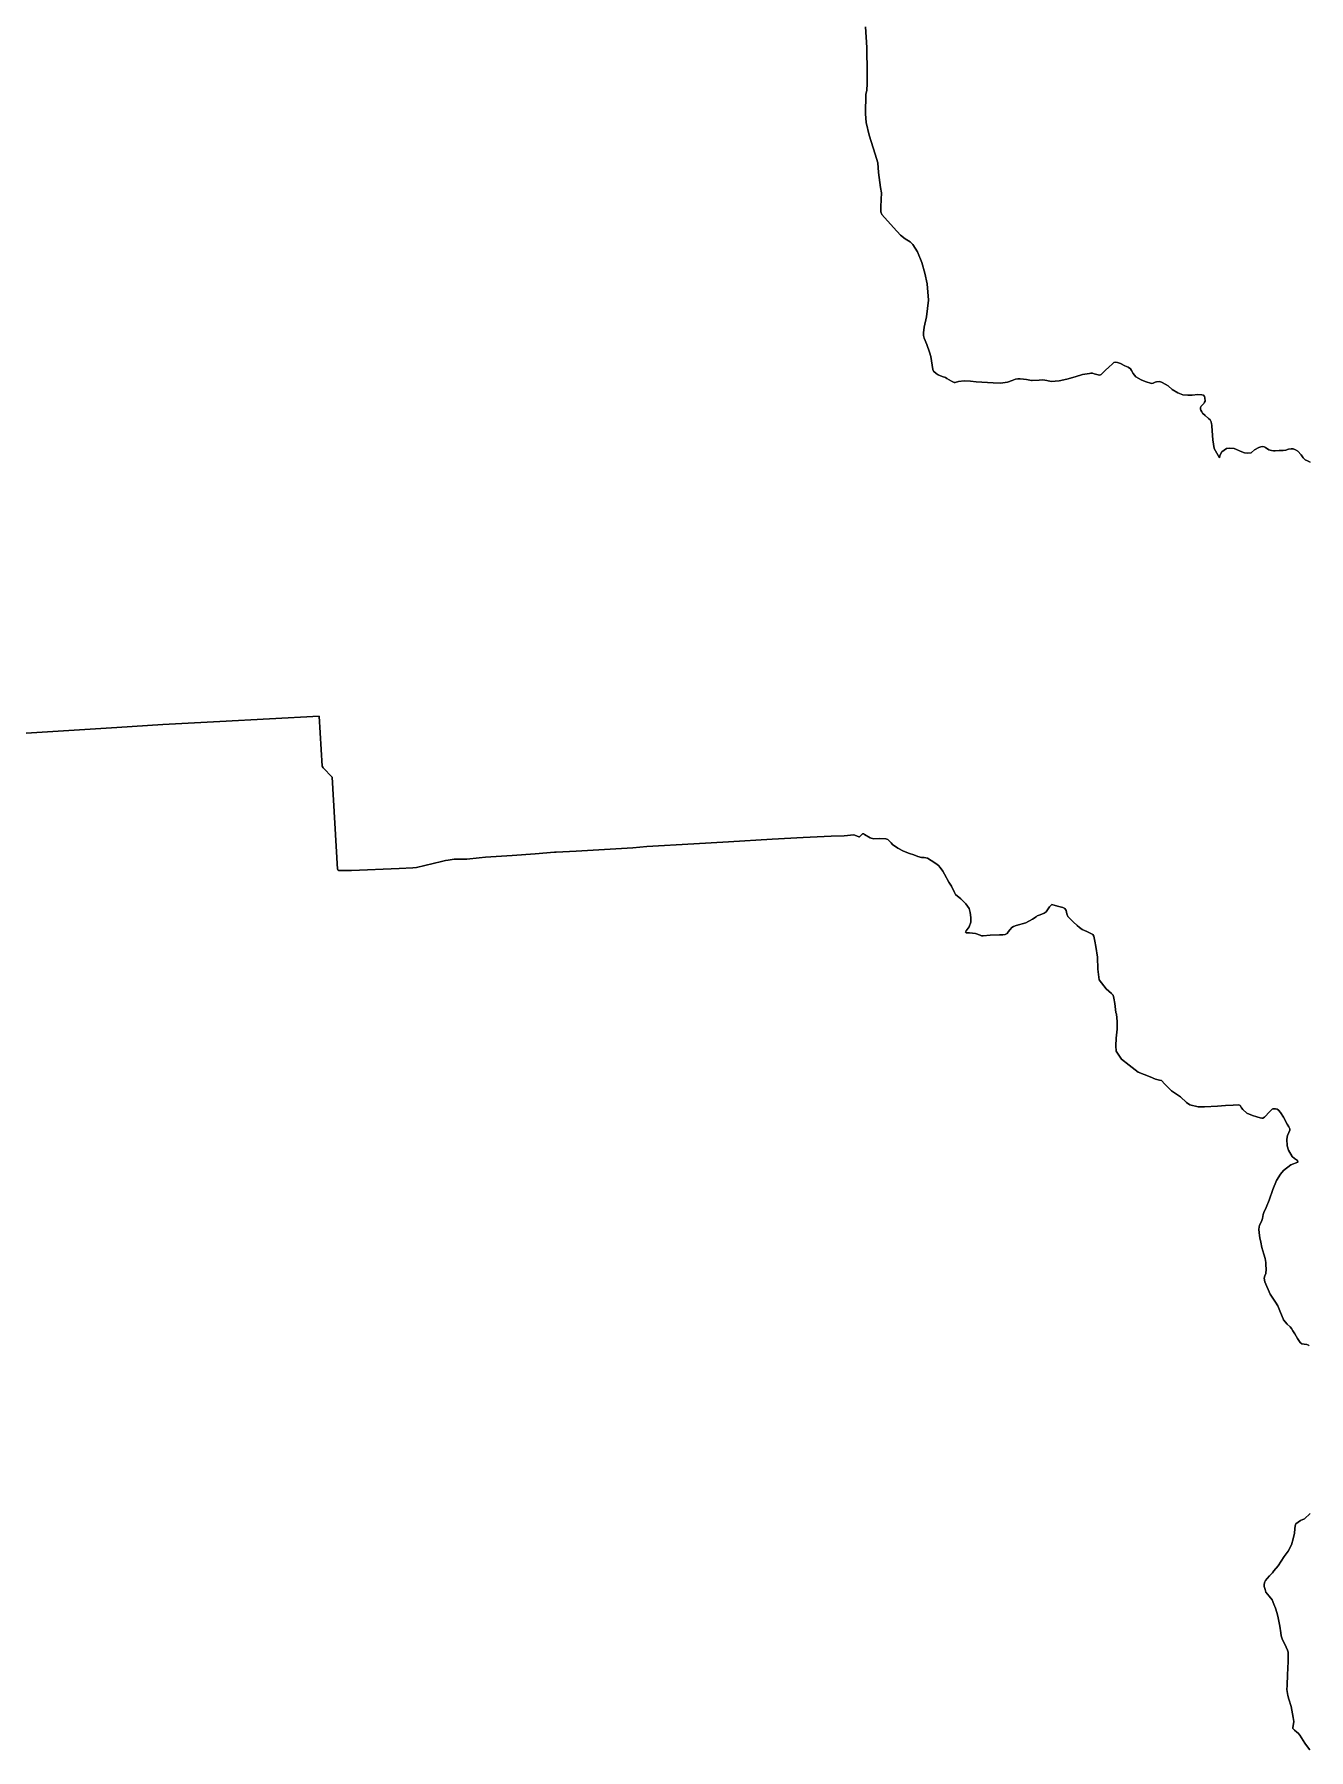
# Model space of a CAD drawing. Header units: millimetres. Extents: x 163919 to 195198, y 430116 to 478891.
# Drawn here: x 184625 to 189912, y 459120 to 466236 of the extents above; entities that cross this region are included whole.
import ezdxf

# ---------------------------------------------------------------- set-up
doc = ezdxf.new("R2010")
doc.units = ezdxf.units.MM
doc.layers.add('#SK03', color=2, linetype='Continuous')
doc.layers.add('#SK04', color=2, linetype='Continuous')

msp = doc.modelspace()

# ---------------------------------------------------------------- linework, layer by layer
at = {"layer": '#SK03', "ltscale": 10}
for points in [[(188073.1, 466266), (188079.3, 466180.9), (188080, 466075), (188079.6, 466031.8), (188078.8, 466002), (188075.1, 465987.6), (188072.9, 465906.3), (188076.2, 465869.5), (188088.8, 465816.7), (188113.9, 465738.2), (188123.9, 465702.6), (188127.2, 465662.3), (188135.1, 465600.1), (188138.9, 465578.5), (188137.9, 465550.5), (188137.1, 465519.9), (188136.2, 465499.1), (188140.7, 465487.6), (188190, 465433.7), (188218.2, 465401.7), (188237.7, 465387.8), (188258.1, 465375), (188269.1, 465364.3), (188288.5, 465333.8), (188306.5, 465288.3), (188318.9, 465244.7), (188329.5, 465201), (188334, 465132.8), (188326.9, 465064), (188317.1, 465021.1), (188313.6, 464996.9), (188314.3, 464985.8), (188316.6, 464975.2), (188327.9, 464949.3), (188339, 464917.1), (188343.7, 464898.7), (188352.4, 464845.6), (188355.1, 464838.4), (188366.4, 464828.8), (188374.1, 464822.7), (188390.7, 464816.5), (188405, 464811.9), (188410.8, 464808), (188429.8, 464797.1), (188441.4, 464791.7), (188445.8, 464791.8), (188458.6, 464795.8), (188482.6, 464798.7), (188509.3, 464796.4), (188532.2, 464793.7), (188578.6, 464791.7), (188603.3, 464789.2), (188633.3, 464788.7), (188661.9, 464793.1), (188681.6, 464799.2), (188695.1, 464804.9), (188705, 464806.6), (188714.9, 464806.6), (188729.1, 464805.6), (188740.9, 464804), (188754.2, 464800.8), (188761.9, 464800.2), (188764.3, 464799.8), (188793.6, 464801.5), (188808.9, 464802), (188824.9, 464799.6), (188843, 464795.5), (188875.9, 464798.1), (188908.7, 464805.1), (188942.7, 464814.7), (188973, 464824.3), (189002.4, 464828.4), (189008.4, 464829.7), (189015.4, 464829.5), (189021.6, 464827.3), (189037.8, 464822.9), (189044.8, 464821.6), (189051.2, 464823.9), (189056.5, 464830.3), (189069.4, 464842.7), (189083.2, 464855.5), (189097.9, 464868.7), (189102.8, 464873.8), (189109, 464875.5), (189118.6, 464874), (189130.6, 464870.2), (189148.7, 464860.8), (189162.1, 464854.6), (189171.9, 464848.4), (189177.1, 464840.6), (189183.3, 464828.4), (189194.8, 464814.3), (189216.8, 464801.9), (189233.2, 464795.5), (189259, 464787), (189266, 464787.9), (189275.2, 464792.8), (189280.1, 464794.5), (189293.9, 464794.7), (189304.4, 464790.8), (189329, 464777.3), (189345.7, 464762), (189368.7, 464748.6), (189383, 464742.7), (189390.1, 464740), (189410.4, 464738.9), (189427.9, 464738.6), (189451.6, 464740.9), (189467.9, 464740.4), (189475, 464739.1), (189479.9, 464733.7), (189480.9, 464728.1), (189482, 464714.2), (189479.8, 464709), (189476.2, 464704.8), (189465.8, 464692.5), (189462.8, 464687.2), (189462.6, 464679.7), (189464.5, 464675.8), (189468.1, 464669.1), (189471.6, 464663.9), (189481.6, 464654.1), (189496.6, 464642.4), (189502.5, 464636.1), (189507.3, 464628), (189508.5, 464620.2), (189509.6, 464613.8), (189509.4, 464610.7), (189509.8, 464609.5), (189513.7, 464553.5), (189519.7, 464517.9), (189541.5, 464479.1), (189542.9, 464487.1), (189545.8, 464494.6), (189551.9, 464504.3), (189570.8, 464517.7), (189582.7, 464518.9), (189602.1, 464518), (189634.5, 464503.1), (189645, 464499.6), (189658.7, 464498.6), (189673.2, 464499.6), (189674.6, 464500.2), (189687.3, 464511.9), (189704.5, 464521.2), (189712.8, 464523.9), (189720.8, 464525.6), (189726.6, 464524.7), (189732.6, 464521.5), (189745.8, 464512.3), (189757.5, 464508.6), (189766.1, 464508), (189771.9, 464508), (189789.3, 464508.5), (189796.9, 464508.8), (189806.4, 464508.6), (189816.2, 464511), (189827.9, 464514.1), (189838.5, 464515.7), (189846.7, 464515.6), (189857.2, 464512.1), (189867.1, 464506.1), (189880.4, 464491), (189889, 464478.7), (189896.6, 464469.8), (189906.6, 464465.8), (189918.4, 464460.5)], [(189913.8, 460795.5), (189910.6, 460798.5), (189904.6, 460800.7), (189892.3, 460801.6), (189883.2, 460803.4), (189875.6, 460808.9), (189865.3, 460825.8), (189854.3, 460845.4), (189846.5, 460857.8), (189840.5, 460867), (189834.5, 460873.6), (189822, 460885.7), (189807.7, 460903.2), (189805.6, 460907.7), (189795.2, 460933.3), (189783.3, 460960.9), (189773.5, 460976.9), (189751.4, 461009.3), (189729.5, 461060.8), (189727.3, 461076.7), (189729.8, 461086.4), (189733.5, 461095.6), (189735.7, 461113.8), (189734.3, 461130.7), (189734, 461140.8), (189730.8, 461157.8), (189725.1, 461175.6), (189717.3, 461203), (189713.2, 461224.9), (189709.4, 461243), (189706.3, 461263.9), (189705.4, 461279.2), (189707.5, 461296.5), (189715.3, 461310.5), (189720.3, 461324.1), (189723.2, 461339.6), (189726.1, 461348.5), (189735.6, 461369.4), (189747.5, 461400.1), (189762.4, 461444.3), (189777.5, 461480.6), (189794.9, 461507.4), (189807, 461522.5), (189837.7, 461546.4), (189866.1, 461557.7), (189865.4, 461563.5), (189852.1, 461573), (189842.6, 461581.2), (189827.3, 461607.5), (189822.1, 461625.3), (189820.8, 461652.5), (189823.5, 461667.6), (189828.9, 461680.5), (189832.9, 461690), (189833.4, 461695.6), (189828.9, 461703.8), (189822.2, 461714.2), (189807, 461744.5), (189795.2, 461763.5), (189786.9, 461773.3), (189780.4, 461776.5), (189773.7, 461777.8), (189770.1, 461778.2), (189763.2, 461778), (189759.6, 461776.9), (189756, 461773.5), (189745.8, 461762.8), (189732.5, 461748.2), (189728.1, 461743.5), (189721.8, 461740.2), (189717.4, 461740.1), (189710, 461741.5), (189696.5, 461744.9), (189679, 461750.7), (189655.5, 461760.8), (189638.5, 461776.3), (189633.2, 461783.2), (189627.5, 461791.6), (189621.8, 461795), (189598, 461793.3), (189566.1, 461791.8), (189533.5, 461789.6), (189478.8, 461786.7), (189464, 461786.4), (189453.2, 461786.2), (189417.9, 461794.4), (189405.1, 461804.3), (189379.2, 461827.9), (189343, 461853.3), (189314.6, 461880.6), (189301, 461895.8), (189293.4, 461897.2), (189276.1, 461901.1), (189254.4, 461911.6), (189204.2, 461930.6), (189166.9, 461959), (189135, 461985.1), (189115.5, 462013.4), (189113.5, 462017.9), (189111.1, 462039.5), (189112.6, 462071.7), (189117.7, 462109.1), (189116.8, 462140.6), (189113.8, 462170.5), (189111.7, 462178), (189106.9, 462214.8), (189104, 462238), (189100.9, 462250.3), (189093.3, 462256.9), (189071.3, 462275.7), (189042.5, 462313.7), (189036.7, 462358.1), (189035.2, 462407.7), (189029, 462451.1), (189024.5, 462473.7), (189020.7, 462494.7), (189016, 462502.2), (188991.6, 462514.1), (188972.6, 462522.7), (188960.4, 462530.2), (188951, 462538.2), (188935, 462554.6), (188912.9, 462576.6), (188908.5, 462587.2), (188905.3, 462601.3), (188900.6, 462608.9), (188891.1, 462613.1), (188869, 462619.1), (188846, 462626.3), (188836.1, 462616.9), (188828.7, 462603.6), (188822.3, 462594.9), (188814.5, 462589.8), (188797.8, 462583.1), (188793.7, 462582.4), (188785.4, 462579.4), (188781.4, 462575.5), (188766.6, 462565.1), (188738.6, 462550.4), (188698.5, 462539.4), (188686.8, 462535.1), (188680.8, 462531), (188673.3, 462522.9), (188665.6, 462512.9), (188663.8, 462509.2), (188660.5, 462505.9), (188652.3, 462501.6), (188642.9, 462500.4), (188629.3, 462500.2), (188590.8, 462498.2), (188561.8, 462496), (188554.8, 462496), (188548.5, 462498.1), (188529.8, 462505.5), (188504.2, 462507.8), (188490.2, 462508.3), (188488.6, 462511.1), (188491.4, 462516.8), (188503, 462533.7), (188509.6, 462552.1), (188510.1, 462571.7), (188507.8, 462592.9), (188503.2, 462609.5), (188489.1, 462628.1), (188468.2, 462650), (188446, 462666.9), (188442.2, 462676.2), (188429.3, 462701.5), (188419.3, 462718.9), (188400.8, 462752.4), (188393.5, 462764), (188383.5, 462779.5), (188376.5, 462788.2), (188365.1, 462796.6), (188344.9, 462808.9), (188330.6, 462818), (188316.6, 462820.9), (188305.6, 462821.4), (188290.9, 462825.5), (188273.8, 462831.9), (188255.5, 462837.3), (188231.4, 462847.1), (188207.9, 462859.4), (188185.6, 462875.1), (188179.5, 462881.3), (188172.8, 462888.6), (188165.3, 462896), (188157.1, 462898.7), (188130.2, 462900.3), (188106.7, 462898.1), (188093, 462902.4), (188069.7, 462916.9), (188065.6, 462919.2), (188061.3, 462918.6), (188051.9, 462910.9), (188048.8, 462906.9), (188046.2, 462906.4), (188036.4, 462910.3), (188025, 462914.7), (187984.3, 462910.8), (187930.8, 462908.9), (187814.6, 462904.2), (187685.9, 462897.6), (187505.2, 462885.8), (187361.1, 462877.8), (187165.9, 462866.8), (187108.1, 462861.4), (186873.2, 462847), (186790.3, 462842.6), (186783.2, 462842.7), (186702.3, 462836.7), (186607.1, 462828.9), (186497.3, 462822), (186470.9, 462819.4), (186419, 462813.6), (186366.2, 462813.8), (186341.8, 462809.7), (186330.8, 462808.1), (186313.9, 462804.3), (186210, 462780.1), (186195.5, 462778), (186138.2, 462775.7), (185940.7, 462767.2), (185887.8, 462767.4), (185884.4, 462769.5), (185882.4, 462773.1), (185860.9, 463154), (185822.9, 463192.6), (185819.3, 463199.3), (185807.2, 463407.8), (185394.5, 463384.9), (185158, 463372.2), (184967.6, 463360.5), (184478.8, 463329.7)], [(189917, 459120.2), (189902.8, 459137.7), (189895.3, 459146.6), (189874.9, 459180.2), (189867.4, 459188.3), (189862.8, 459192.7), (189852.6, 459200.9), (189846, 459208), (189845.2, 459211.7), (189847.9, 459219.4), (189849.6, 459236.7), (189847.7, 459253.7), (189839.3, 459299.7), (189829.3, 459329.1), (189825.3, 459344.7), (189821.4, 459369.4), (189821.9, 459386.1), (189823.7, 459432), (189825.6, 459456.8), (189826.1, 459487.1), (189826, 459524.4), (189823.6, 459533.5), (189818.6, 459546), (189801.5, 459579.5), (189796.8, 459592.8), (189796.3, 459605.5), (189791.6, 459632.6), (189783.4, 459674.5), (189778.9, 459689.6), (189773.6, 459707.8), (189767.3, 459724.1), (189759.9, 459741.6), (189747.5, 459756.4), (189734.5, 459773.5), (189731.3, 459784.3), (189726.8, 459796.4), (189727, 459802.6), (189727, 459807.2), (189729.8, 459815.8), (189732.8, 459821.7), (189739.6, 459830.9), (189749.4, 459841), (189761.1, 459854.2), (189767.3, 459861.6), (189784.5, 459882.6), (189809.4, 459922), (189826, 459944.1), (189840.5, 459969.3), (189847.9, 459994.6), (189853.4, 460018.9), (189854.3, 460036.4), (189855.3, 460048.1), (189858.6, 460056.7), (189877.7, 460070.2), (189894.9, 460078.2), (189918.3, 460099.4)]]:
    msp.add_lwpolyline(points, dxfattribs=at)
at = {"layer": '#SK04'}
for points in [[(189918.4, 464460.5), (189906.6, 464465.8), (189896.6, 464469.8), (189889, 464478.7), (189880.4, 464491), (189867.1, 464506.1), (189857.2, 464512.1), (189846.7, 464515.6), (189838.5, 464515.7), (189827.9, 464514.1), (189816.2, 464511), (189806.4, 464508.6), (189796.9, 464508.8), (189789.3, 464508.5), (189771.9, 464508), (189766.1, 464508), (189757.5, 464508.6), (189745.8, 464512.3), (189732.6, 464521.5), (189726.6, 464524.7), (189720.8, 464525.6), (189712.8, 464523.9), (189704.5, 464521.2), (189687.3, 464511.9), (189674.6, 464500.2), (189673.2, 464499.6), (189658.7, 464498.6), (189645, 464499.6), (189634.5, 464503.1), (189602.1, 464518), (189582.7, 464518.9), (189570.8, 464517.7), (189551.9, 464504.3), (189545.8, 464494.6), (189542.9, 464487.1), (189541.5, 464479.1), (189519.7, 464517.9), (189513.7, 464553.5), (189509.8, 464609.5), (189509.4, 464610.7), (189509.6, 464613.8), (189508.5, 464620.2), (189507.3, 464628), (189502.5, 464636.1), (189496.6, 464642.4), (189481.6, 464654.1), (189471.6, 464663.9), (189468.1, 464669.1), (189464.5, 464675.8), (189462.6, 464679.7), (189462.8, 464687.2), (189465.8, 464692.5), (189476.2, 464704.8), (189479.8, 464709), (189482, 464714.2), (189480.9, 464728.1), (189479.9, 464733.7), (189475, 464739.1), (189467.9, 464740.4), (189451.6, 464740.9), (189427.9, 464738.6), (189410.4, 464738.9), (189390.1, 464740), (189383, 464742.7), (189368.7, 464748.6), (189345.7, 464762), (189329, 464777.3), (189304.4, 464790.8), (189293.9, 464794.7), (189280.1, 464794.5), (189275.2, 464792.8), (189266, 464787.9), (189259, 464787), (189233.2, 464795.5), (189216.8, 464801.9), (189194.8, 464814.3), (189183.3, 464828.4), (189177.1, 464840.6), (189171.9, 464848.4), (189162.1, 464854.6), (189148.7, 464860.8), (189130.6, 464870.2), (189118.6, 464874), (189109, 464875.5), (189102.8, 464873.8), (189097.9, 464868.7), (189083.2, 464855.5), (189069.4, 464842.7), (189056.5, 464830.3), (189051.2, 464823.9), (189044.8, 464821.6), (189037.8, 464822.9), (189021.6, 464827.3), (189015.4, 464829.5), (189008.4, 464829.7), (189002.4, 464828.4), (188973, 464824.3), (188942.7, 464814.7), (188908.7, 464805.1), (188875.9, 464798.1), (188843, 464795.5), (188824.9, 464799.6), (188808.9, 464802), (188793.6, 464801.5), (188764.3, 464799.8), (188761.9, 464800.2), (188754.2, 464800.8), (188740.9, 464804), (188729.1, 464805.6), (188714.9, 464806.6), (188705, 464806.6), (188695.1, 464804.9), (188681.6, 464799.2), (188661.9, 464793.1), (188633.3, 464788.7), (188603.3, 464789.2), (188578.6, 464791.7), (188532.2, 464793.7), (188509.3, 464796.4), (188482.6, 464798.7), (188458.6, 464795.8), (188445.8, 464791.8), (188441.4, 464791.7), (188429.8, 464797.1), (188410.8, 464808), (188405, 464811.9), (188390.7, 464816.5), (188374.1, 464822.7), (188366.4, 464828.8), (188355.1, 464838.4), (188352.4, 464845.6), (188343.7, 464898.7), (188339, 464917.1), (188327.9, 464949.3), (188316.6, 464975.2), (188314.3, 464985.8), (188313.6, 464996.9), (188317.1, 465021.1), (188326.9, 465064), (188334, 465132.8), (188329.5, 465201), (188318.9, 465244.7), (188306.5, 465288.3), (188288.5, 465333.8), (188269.1, 465364.3), (188258.1, 465375), (188237.7, 465387.8), (188218.2, 465401.7), (188190, 465433.7), (188140.7, 465487.6), (188136.2, 465499.1), (188137.1, 465519.9), (188137.9, 465550.5), (188138.9, 465578.5), (188135.1, 465600.1), (188127.2, 465662.3), (188123.9, 465702.6), (188113.9, 465738.2), (188088.8, 465816.7), (188076.2, 465869.5), (188072.9, 465906.3), (188075.1, 465987.6), (188078.8, 466002), (188079.6, 466031.8), (188080, 466075), (188079.3, 466180.9), (188073.1, 466266)], [(184478.8, 463329.7), (184967.6, 463360.5), (185158, 463372.2), (185394.5, 463384.9), (185807.2, 463407.8), (185819.3, 463199.3), (185822.9, 463192.6), (185860.9, 463154), (185882.4, 462773.1), (185884.4, 462769.5), (185887.8, 462767.4), (185940.7, 462767.2), (186138.2, 462775.7), (186195.5, 462778), (186210, 462780.1), (186313.9, 462804.3), (186330.8, 462808.1), (186341.8, 462809.7), (186366.2, 462813.8), (186419, 462813.6), (186470.9, 462819.4), (186497.3, 462822), (186607.1, 462828.9), (186702.3, 462836.7), (186783.2, 462842.7), (186790.3, 462842.6), (186873.2, 462847), (187108.1, 462861.4), (187165.9, 462866.8), (187361.1, 462877.8), (187505.2, 462885.8), (187685.9, 462897.6), (187814.6, 462904.2), (187930.8, 462908.9), (187984.3, 462910.8), (188025, 462914.7), (188036.4, 462910.3), (188046.2, 462906.4), (188048.8, 462906.9), (188051.9, 462910.9), (188061.3, 462918.6), (188065.6, 462919.2), (188069.7, 462916.9), (188093, 462902.4), (188106.7, 462898.1), (188130.2, 462900.3), (188157.1, 462898.7), (188165.3, 462896), (188172.8, 462888.6), (188179.5, 462881.3), (188185.6, 462875.1), (188207.9, 462859.4), (188231.4, 462847.1), (188255.5, 462837.3), (188273.8, 462831.9), (188290.9, 462825.5), (188305.6, 462821.4), (188316.6, 462820.9), (188330.6, 462818), (188344.9, 462808.9), (188365.1, 462796.6), (188376.5, 462788.2), (188383.5, 462779.5), (188393.5, 462764), (188400.8, 462752.4), (188419.3, 462718.9), (188429.3, 462701.5), (188442.2, 462676.2), (188446, 462666.9), (188468.2, 462650), (188489.1, 462628.1), (188503.2, 462609.5), (188507.8, 462592.9), (188510.1, 462571.7), (188509.6, 462552.1), (188503, 462533.7), (188491.4, 462516.8), (188488.6, 462511.1), (188490.2, 462508.3), (188504.2, 462507.8), (188529.8, 462505.5), (188548.5, 462498.1), (188554.8, 462496), (188561.8, 462496), (188590.8, 462498.2), (188629.3, 462500.2), (188642.9, 462500.4), (188652.3, 462501.6), (188660.5, 462505.9), (188663.8, 462509.2), (188665.6, 462512.9), (188673.3, 462522.9), (188680.8, 462531), (188686.8, 462535.1), (188698.5, 462539.4), (188738.6, 462550.4), (188766.6, 462565.1), (188781.4, 462575.5), (188785.4, 462579.4), (188793.7, 462582.4), (188797.8, 462583.1), (188814.5, 462589.8), (188822.3, 462594.9), (188828.7, 462603.6), (188836.1, 462616.9), (188846, 462626.3), (188869, 462619.1), (188891.1, 462613.1), (188900.6, 462608.9), (188905.3, 462601.3), (188908.5, 462587.2), (188912.9, 462576.6), (188935, 462554.6), (188951, 462538.2), (188960.4, 462530.2), (188972.6, 462522.7), (188991.6, 462514.1), (189016, 462502.2), (189020.7, 462494.7), (189024.5, 462473.7), (189029, 462451.1), (189035.2, 462407.7), (189036.7, 462358.1), (189042.5, 462313.7), (189071.3, 462275.7), (189093.3, 462256.9), (189100.9, 462250.3), (189104, 462238), (189106.9, 462214.8), (189111.7, 462178), (189113.8, 462170.5), (189116.8, 462140.6), (189117.7, 462109.1), (189112.6, 462071.7), (189111.1, 462039.5), (189113.5, 462017.9), (189115.5, 462013.4), (189135, 461985.1), (189166.9, 461959), (189204.2, 461930.6), (189254.4, 461911.6), (189276.1, 461901.1), (189293.4, 461897.2), (189301, 461895.8), (189314.6, 461880.6), (189343, 461853.3), (189379.2, 461827.9), (189405.1, 461804.3), (189417.9, 461794.4), (189453.2, 461786.2), (189464, 461786.4), (189478.8, 461786.7), (189533.5, 461789.6), (189566.1, 461791.8), (189598, 461793.3), (189621.8, 461795), (189627.5, 461791.6), (189633.2, 461783.2), (189638.5, 461776.3), (189655.5, 461760.8), (189679, 461750.7), (189696.5, 461744.9), (189710, 461741.5), (189717.4, 461740.1), (189721.8, 461740.2), (189728.1, 461743.5), (189732.5, 461748.2), (189745.8, 461762.8), (189756, 461773.5), (189759.6, 461776.9), (189763.2, 461778), (189770.1, 461778.2), (189773.7, 461777.8), (189780.4, 461776.5), (189786.9, 461773.3), (189795.2, 461763.5), (189807, 461744.5), (189822.2, 461714.2), (189828.9, 461703.8), (189833.4, 461695.6), (189832.9, 461690), (189828.9, 461680.5), (189823.5, 461667.6), (189820.8, 461652.5), (189822.1, 461625.3), (189827.3, 461607.5), (189842.6, 461581.2), (189852.1, 461573), (189865.4, 461563.5), (189866.1, 461557.7), (189837.7, 461546.4), (189807, 461522.5), (189794.9, 461507.4), (189777.5, 461480.6), (189762.4, 461444.3), (189747.5, 461400.1), (189735.6, 461369.4), (189726.1, 461348.5), (189723.2, 461339.6), (189720.3, 461324.1), (189715.3, 461310.5), (189707.5, 461296.5), (189705.4, 461279.2), (189706.3, 461263.9), (189709.4, 461243), (189713.2, 461224.9), (189717.3, 461203), (189725.1, 461175.6), (189730.8, 461157.8), (189734, 461140.8), (189734.3, 461130.7), (189735.7, 461113.8), (189733.5, 461095.6), (189729.8, 461086.4), (189727.3, 461076.7), (189729.5, 461060.8), (189751.4, 461009.3), (189773.5, 460976.9), (189783.3, 460960.9), (189795.2, 460933.3), (189805.6, 460907.7), (189807.7, 460903.2), (189822, 460885.7), (189834.5, 460873.6), (189840.5, 460867), (189846.5, 460857.8), (189854.3, 460845.4), (189865.3, 460825.8), (189875.6, 460808.9), (189883.2, 460803.4), (189892.3, 460801.6), (189904.6, 460800.7), (189910.6, 460798.5), (189913.8, 460795.5)], [(189918.3, 460099.4), (189894.9, 460078.2), (189877.7, 460070.2), (189858.6, 460056.7), (189855.3, 460048.1), (189854.3, 460036.4), (189853.4, 460018.9), (189847.9, 459994.6), (189840.5, 459969.3), (189826, 459944.1), (189809.4, 459922), (189784.5, 459882.6), (189767.3, 459861.6), (189761.1, 459854.2), (189749.4, 459841), (189739.6, 459830.9), (189732.8, 459821.7), (189729.8, 459815.8), (189727, 459807.2), (189727, 459802.6), (189726.8, 459796.4), (189731.3, 459784.3), (189734.5, 459773.5), (189747.5, 459756.4), (189759.9, 459741.6), (189767.3, 459724.1), (189773.6, 459707.8), (189778.9, 459689.6), (189783.4, 459674.5), (189791.6, 459632.6), (189796.3, 459605.5), (189796.8, 459592.8), (189801.5, 459579.5), (189818.6, 459546), (189823.6, 459533.5), (189826, 459524.4), (189826.1, 459487.1), (189825.6, 459456.8), (189823.7, 459432), (189821.9, 459386.1), (189821.4, 459369.4), (189825.3, 459344.7), (189829.3, 459329.1), (189839.3, 459299.7), (189847.7, 459253.7), (189849.6, 459236.7), (189847.9, 459219.4), (189845.2, 459211.7), (189846, 459208), (189852.6, 459200.9), (189862.8, 459192.7), (189867.4, 459188.3), (189874.9, 459180.2), (189895.3, 459146.6), (189902.8, 459137.7), (189917, 459120.2)]]:
    msp.add_lwpolyline(points, dxfattribs=at)

doc.saveas('drawing.dxf')
